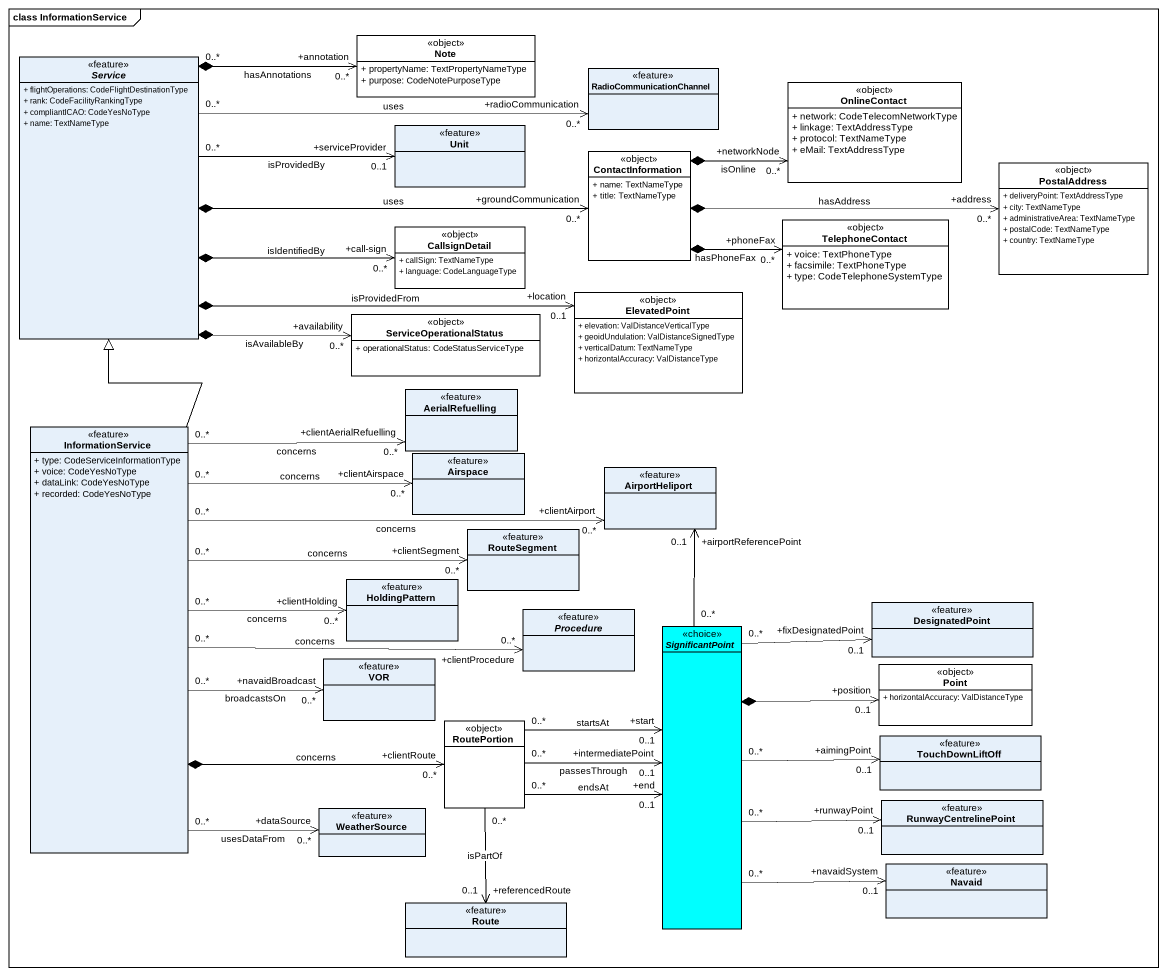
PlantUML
@startuml
mainframe class InformationService
hide circle
hide empty members
skinparam classAttributeIconSize 0
abstract class Service <<feature>> {
  + flightOperations: CodeFlightDestinationType
  + rank: CodeFacilityRankingType
  + compliantICAO: CodeYesNoType
  + name: TextNameType
}
class "Note" as Note_ <<object>> #FFFFFF {
  + propertyName: TextPropertyNameType
  + purpose: CodeNotePurposeType
}
class RadioCommunicationChannel <<feature>>
class OnlineContact <<object>> #FFFFFF {
  + network: CodeTelecomNetworkType
  + linkage: TextAddressType
  + protocol: TextNameType
  + eMail: TextAddressType
}
class Unit <<feature>>
class ContactInformation <<object>> #FFFFFF {
  + name: TextNameType
  + title: TextNameType
}
class PostalAddress <<object>> #FFFFFF {
  + deliveryPoint: TextAddressType
  + city: TextNameType
  + administrativeArea: TextNameType
  + postalCode: TextNameType
  + country: TextNameType
}
class CallsignDetail <<object>> #FFFFFF {
  + callSign: TextNameType
  + language: CodeLanguageType
}
class TelephoneContact <<object>> #FFFFFF {
  + voice: TextPhoneType
  + facsimile: TextPhoneType
  + type: CodeTelephoneSystemType
}
class ElevatedPoint <<object>> #FFFFFF {
  + elevation: ValDistanceVerticalType
  + geoidUndulation: ValDistanceSignedType
  + verticalDatum: TextNameType
  + horizontalAccuracy: ValDistanceType
}
class ServiceOperationalStatus <<object>> #FFFFFF {
  + operationalStatus: CodeStatusServiceType
}
class InformationService <<feature>> {
  + type: CodeServiceInformationType
  + voice: CodeYesNoType
  + dataLink: CodeYesNoType
  + recorded: CodeYesNoType
}
class AerialRefuelling <<feature>>
class Airspace <<feature>>
class AirportHeliport <<feature>>
class RouteSegment <<feature>>
class HoldingPattern <<feature>>
abstract class Procedure <<feature>>
abstract class SignificantPoint <<choice>> #00FFFF
class DesignatedPoint <<feature>>
class VOR <<feature>>
class Point <<object>> #FFFFFF {
  + horizontalAccuracy: ValDistanceType
}
class RoutePortion <<object>> #FFFFFF
class TouchDownLiftOff <<feature>>
class WeatherSource <<feature>>
class RunwayCentrelinePoint <<feature>>
class Navaid <<feature>>
class Route <<feature>>
Service "0..*" *-right-> "+annotation\n0..*" Note_ : hasAnnotations
Service "0..*" -right-> "+radioCommunication\n0..*" RadioCommunicationChannel : uses
Service "0..*" -right-> "+serviceProvider\n0..1" Unit : isProvidedBy
Service *-right-> "+groundCommunication\n0..*" ContactInformation : uses
Service *-right-> "+call-sign\n0..*" CallsignDetail : isIdentifiedBy
Service *-right-> "+location\n0..1" ElevatedPoint : isProvidedFrom
Service *-right-> "+availability\n0..*" ServiceOperationalStatus : isAvailableBy
ContactInformation *-right-> "+networkNode\n0..*" OnlineContact : isOnline
ContactInformation *-right-> "+address\n0..*" PostalAddress : hasAddress
ContactInformation *-right-> "+phoneFax\n0..*" TelephoneContact : hasPhoneFax
InformationService -up-|> Service
InformationService "0..*" -up-> "+clientAerialRefuelling\n0..*" AerialRefuelling : concerns
InformationService "0..*" -right-> "+clientAirspace\n0..*" Airspace : concerns
InformationService "0..*" -right-> "+clientAirport\n0..*" AirportHeliport : concerns
InformationService "0..*" -right-> "+clientSegment\n0..*" RouteSegment : concerns
InformationService "0..*" -right-> "+clientHolding\n0..*" HoldingPattern : concerns
InformationService "0..*" -right-> "+clientProcedure\n0..*" Procedure : concerns
InformationService "0..*" -right-> "+navaidBroadcast\n0..*" VOR : broadcastsOn
InformationService *-right-> "+clientRoute\n0..*" RoutePortion : concerns
InformationService "0..*" --> "+dataSource\n0..*" WeatherSource : usesDataFrom
SignificantPoint "0..*" -up-> "+airportReferencePoint\n0..1" AirportHeliport
SignificantPoint "0..*" -right-> "+fixDesignatedPoint\n0..1" DesignatedPoint
SignificantPoint *-right-> "+position\n0..1" Point
SignificantPoint "0..*" -right-> "+aimingPoint\n0..1" TouchDownLiftOff
SignificantPoint "0..*" -right-> "+runwayPoint\n0..1" RunwayCentrelinePoint
SignificantPoint "0..*" -right-> "+navaidSystem\n0..1" Navaid
RoutePortion "0..*" -right-> "+start\n0..1" SignificantPoint : startsAt
RoutePortion "0..*" -right-> "+intermediatePoint\n0..1" SignificantPoint : passesThrough
RoutePortion "0..*" -right-> "+end\n0..1" SignificantPoint : endsAt
RoutePortion "0..*" --> "+referencedRoute\n0..1" Route : isPartOf
@enduml
